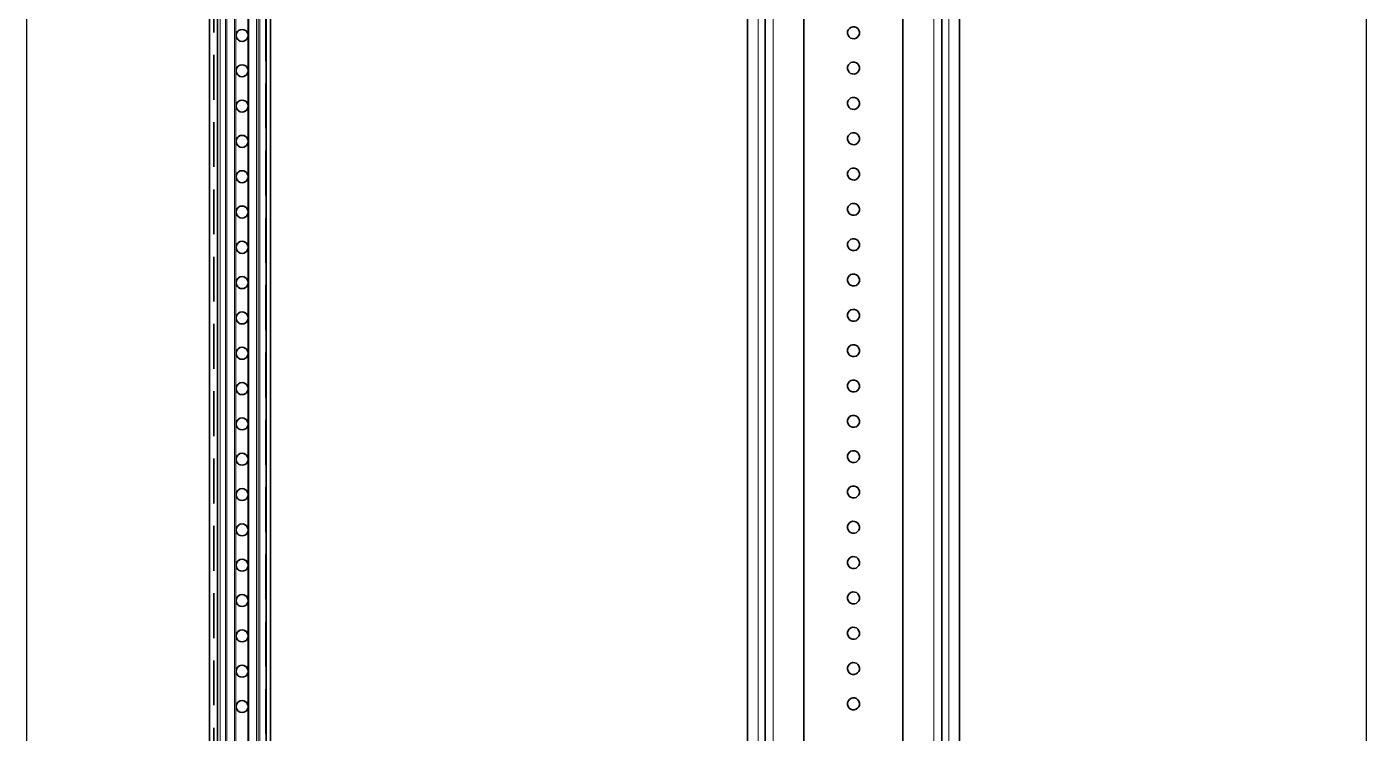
# Model space of a CAD drawing. Extents: x -442948 to -439736, y 420528 to 424220.
# Drawn here: x -442114 to -441356, y 422381 to 422781 of the extents above; entities that cross this region are included whole.
import ezdxf

# ---------------------------------------------------------------- set-up
doc = ezdxf.new("R2010")
doc.units = 0
doc.linetypes.add('DASHEDX2', pattern=[38.1, 25.4, -12.7])
doc.layers.add('GORUNEN', color=7, linetype='Continuous', lineweight=35)
doc.layers.add('TEGET', color=8, linetype='Continuous', lineweight=18)

# ---------------------------------------------------------------- blocks, each defined once
blk = doc.blocks.new('FGGTGTGT')
at = {"layer": 'GORUNEN', "color": 6}
for points in [[(-439366.07, 422626.79), (-439366.07, 420689.79)], [(-439266.07, 422626.79), (-439266.07, 420689.79)], [(-439313.09, 421828.16), (-439313.74, 421827.32), (-439314.62, 421826.72), (-439315.64, 421826.42), (-439316.7, 421826.45), (-439317.7, 421826.81), (-439318.54, 421827.46), (-439319.14, 421828.34), (-439319.44, 421829.36), (-439319.41, 421830.42), (-439319.06, 421831.42)], [(-439319.06, 421831.42), (-439318.41, 421832.26), (-439317.53, 421832.86), (-439316.51, 421833.16), (-439315.44, 421833.13), (-439314.44, 421832.78), (-439313.6, 421832.13), (-439313, 421831.25), (-439312.7, 421830.23), (-439312.73, 421829.16), (-439313.09, 421828.16)], [(-439319.06, 421811.42), (-439318.41, 421812.26), (-439317.53, 421812.86), (-439316.51, 421813.16), (-439315.44, 421813.13), (-439314.44, 421812.78), (-439313.6, 421812.13), (-439313, 421811.25), (-439312.7, 421810.23), (-439312.73, 421809.16), (-439313.09, 421808.16)], [(-439313.09, 421808.16), (-439313.74, 421807.32), (-439314.62, 421806.72), (-439315.64, 421806.42), (-439316.7, 421806.45), (-439317.7, 421806.81), (-439318.54, 421807.46), (-439319.14, 421808.34), (-439319.44, 421809.36), (-439319.41, 421810.42), (-439319.06, 421811.42)], [(-439313.09, 421788.16), (-439313.74, 421787.32), (-439314.62, 421786.72), (-439315.64, 421786.42), (-439316.7, 421786.45), (-439317.7, 421786.81), (-439318.54, 421787.46), (-439319.14, 421788.34), (-439319.44, 421789.36), (-439319.41, 421790.42), (-439319.06, 421791.42)], [(-439319.06, 421791.42), (-439318.41, 421792.26), (-439317.53, 421792.86), (-439316.51, 421793.16), (-439315.44, 421793.13), (-439314.44, 421792.78), (-439313.6, 421792.13), (-439313, 421791.25), (-439312.7, 421790.23), (-439312.73, 421789.16), (-439313.09, 421788.16)], [(-439313.09, 421768.16), (-439313.74, 421767.32), (-439314.62, 421766.72), (-439315.64, 421766.42), (-439316.7, 421766.45), (-439317.7, 421766.81), (-439318.54, 421767.46), (-439319.14, 421768.34), (-439319.44, 421769.36), (-439319.41, 421770.42), (-439319.06, 421771.42)], [(-439319.06, 421771.42), (-439318.41, 421772.26), (-439317.53, 421772.86), (-439316.51, 421773.16), (-439315.44, 421773.13), (-439314.44, 421772.78), (-439313.6, 421772.13), (-439313, 421771.25), (-439312.7, 421770.23), (-439312.73, 421769.16), (-439313.09, 421768.16)], [(-439313.09, 421748.16), (-439313.74, 421747.32), (-439314.62, 421746.72), (-439315.64, 421746.42), (-439316.7, 421746.45), (-439317.7, 421746.81), (-439318.54, 421747.46), (-439319.14, 421748.34), (-439319.44, 421749.36), (-439319.41, 421750.42), (-439319.06, 421751.42)], [(-439319.06, 421751.42), (-439318.41, 421752.26), (-439317.53, 421752.86), (-439316.51, 421753.16), (-439315.44, 421753.13), (-439314.44, 421752.78), (-439313.6, 421752.13), (-439313, 421751.25), (-439312.7, 421750.23), (-439312.73, 421749.16), (-439313.09, 421748.16)], [(-439313.09, 421728.16), (-439313.74, 421727.32), (-439314.62, 421726.72), (-439315.64, 421726.42), (-439316.7, 421726.45), (-439317.7, 421726.81), (-439318.54, 421727.46), (-439319.14, 421728.34), (-439319.44, 421729.36), (-439319.41, 421730.42), (-439319.06, 421731.42)], [(-439319.06, 421731.42), (-439318.41, 421732.26), (-439317.53, 421732.86), (-439316.51, 421733.16), (-439315.44, 421733.13), (-439314.44, 421732.78), (-439313.6, 421732.13), (-439313, 421731.25), (-439312.7, 421730.23), (-439312.73, 421729.16), (-439313.09, 421728.16)], [(-439319.06, 421711.42), (-439318.41, 421712.26), (-439317.53, 421712.86), (-439316.51, 421713.16), (-439315.44, 421713.13), (-439314.44, 421712.78), (-439313.6, 421712.13), (-439313, 421711.25), (-439312.7, 421710.23), (-439312.73, 421709.16), (-439313.09, 421708.16)], [(-439313.09, 421708.16), (-439313.74, 421707.32), (-439314.62, 421706.72), (-439315.64, 421706.42), (-439316.7, 421706.45), (-439317.7, 421706.81), (-439318.54, 421707.46), (-439319.14, 421708.34), (-439319.44, 421709.36), (-439319.41, 421710.42), (-439319.06, 421711.42)], [(-439313.09, 421688.16), (-439313.74, 421687.32), (-439314.62, 421686.72), (-439315.64, 421686.42), (-439316.7, 421686.45), (-439317.7, 421686.81), (-439318.54, 421687.46), (-439319.14, 421688.34), (-439319.44, 421689.36), (-439319.41, 421690.42), (-439319.06, 421691.42)], [(-439319.06, 421691.42), (-439318.41, 421692.26), (-439317.53, 421692.86), (-439316.51, 421693.16), (-439315.44, 421693.13), (-439314.44, 421692.78), (-439313.6, 421692.13), (-439313, 421691.25), (-439312.7, 421690.23), (-439312.73, 421689.16), (-439313.09, 421688.16)], [(-439313.09, 421668.16), (-439313.74, 421667.32), (-439314.62, 421666.72), (-439315.64, 421666.42), (-439316.7, 421666.45), (-439317.7, 421666.81), (-439318.54, 421667.46), (-439319.14, 421668.34), (-439319.44, 421669.36), (-439319.41, 421670.42), (-439319.06, 421671.42)], [(-439319.06, 421671.42), (-439318.41, 421672.26), (-439317.53, 421672.86), (-439316.51, 421673.16), (-439315.44, 421673.13), (-439314.44, 421672.78), (-439313.6, 421672.13), (-439313, 421671.25), (-439312.7, 421670.23), (-439312.73, 421669.16), (-439313.09, 421668.16)], [(-439319.06, 421651.42), (-439318.41, 421652.26), (-439317.53, 421652.86), (-439316.51, 421653.16), (-439315.44, 421653.13), (-439314.44, 421652.78), (-439313.6, 421652.13), (-439313, 421651.25), (-439312.7, 421650.23), (-439312.73, 421649.16), (-439313.09, 421648.16)], [(-439313.09, 421648.16), (-439313.74, 421647.32), (-439314.62, 421646.72), (-439315.64, 421646.42), (-439316.7, 421646.45), (-439317.7, 421646.81), (-439318.54, 421647.46), (-439319.14, 421648.34), (-439319.44, 421649.36), (-439319.41, 421650.42), (-439319.06, 421651.42)], [(-439313.09, 421628.16), (-439313.74, 421627.32), (-439314.62, 421626.72), (-439315.64, 421626.42), (-439316.7, 421626.45), (-439317.7, 421626.81), (-439318.54, 421627.46), (-439319.14, 421628.34), (-439319.44, 421629.36), (-439319.41, 421630.42), (-439319.06, 421631.42)], [(-439319.06, 421631.42), (-439318.41, 421632.26), (-439317.53, 421632.86), (-439316.51, 421633.16), (-439315.44, 421633.13), (-439314.44, 421632.78), (-439313.6, 421632.13), (-439313, 421631.25), (-439312.7, 421630.23), (-439312.73, 421629.16), (-439313.09, 421628.16)], [(-439313.09, 421608.16), (-439313.74, 421607.32), (-439314.62, 421606.72), (-439315.64, 421606.42), (-439316.7, 421606.45), (-439317.7, 421606.81), (-439318.54, 421607.46), (-439319.14, 421608.34), (-439319.44, 421609.36), (-439319.41, 421610.42), (-439319.06, 421611.42)], [(-439319.06, 421611.42), (-439318.41, 421612.26), (-439317.53, 421612.86), (-439316.51, 421613.16), (-439315.44, 421613.13), (-439314.44, 421612.78), (-439313.6, 421612.13), (-439313, 421611.25), (-439312.7, 421610.23), (-439312.73, 421609.16), (-439313.09, 421608.16)], [(-439319.06, 421591.42), (-439318.41, 421592.26), (-439317.53, 421592.86), (-439316.51, 421593.16), (-439315.44, 421593.13), (-439314.44, 421592.78), (-439313.6, 421592.13), (-439313, 421591.25), (-439312.7, 421590.23), (-439312.73, 421589.16), (-439313.09, 421588.16)], [(-439313.09, 421588.16), (-439313.74, 421587.32), (-439314.62, 421586.72), (-439315.64, 421586.42), (-439316.7, 421586.45), (-439317.7, 421586.81), (-439318.54, 421587.46), (-439319.14, 421588.34), (-439319.44, 421589.36), (-439319.41, 421590.42), (-439319.06, 421591.42)], [(-439313.09, 421568.16), (-439313.74, 421567.32), (-439314.62, 421566.72), (-439315.64, 421566.42), (-439316.7, 421566.45), (-439317.7, 421566.81), (-439318.54, 421567.46), (-439319.14, 421568.34), (-439319.44, 421569.36), (-439319.41, 421570.42), (-439319.06, 421571.42)], [(-439319.06, 421571.42), (-439318.41, 421572.26), (-439317.53, 421572.86), (-439316.51, 421573.16), (-439315.44, 421573.13), (-439314.44, 421572.78), (-439313.6, 421572.13), (-439313, 421571.25), (-439312.7, 421570.23), (-439312.73, 421569.16), (-439313.09, 421568.16)], [(-439313.09, 421548.16), (-439313.74, 421547.32), (-439314.62, 421546.72), (-439315.64, 421546.42), (-439316.7, 421546.45), (-439317.7, 421546.81), (-439318.54, 421547.46), (-439319.14, 421548.34), (-439319.44, 421549.36), (-439319.41, 421550.42), (-439319.06, 421551.42)], [(-439319.06, 421551.42), (-439318.41, 421552.26), (-439317.53, 421552.86), (-439316.51, 421553.16), (-439315.44, 421553.13), (-439314.44, 421552.78), (-439313.6, 421552.13), (-439313, 421551.25), (-439312.7, 421550.23), (-439312.73, 421549.16), (-439313.09, 421548.16)], [(-439313.09, 421528.16), (-439313.74, 421527.32), (-439314.62, 421526.72), (-439315.64, 421526.42), (-439316.7, 421526.45), (-439317.7, 421526.81), (-439318.54, 421527.46), (-439319.14, 421528.34), (-439319.44, 421529.36), (-439319.41, 421530.42), (-439319.06, 421531.42)], [(-439319.06, 421531.42), (-439318.41, 421532.26), (-439317.53, 421532.86), (-439316.51, 421533.16), (-439315.44, 421533.13), (-439314.44, 421532.78), (-439313.6, 421532.13), (-439313, 421531.25), (-439312.7, 421530.23), (-439312.73, 421529.16), (-439313.09, 421528.16)], [(-439313.09, 421508.16), (-439313.74, 421507.32), (-439314.62, 421506.72), (-439315.64, 421506.42), (-439316.7, 421506.45), (-439317.7, 421506.81), (-439318.54, 421507.46), (-439319.14, 421508.34), (-439319.44, 421509.36), (-439319.41, 421510.42), (-439319.06, 421511.42)], [(-439319.06, 421511.42), (-439318.41, 421512.26), (-439317.53, 421512.86), (-439316.51, 421513.16), (-439315.44, 421513.13), (-439314.44, 421512.78), (-439313.6, 421512.13), (-439313, 421511.25), (-439312.7, 421510.23), (-439312.73, 421509.16), (-439313.09, 421508.16)], [(-439313.09, 421488.16), (-439313.74, 421487.32), (-439314.62, 421486.72), (-439315.64, 421486.42), (-439316.7, 421486.45), (-439317.7, 421486.81), (-439318.54, 421487.46), (-439319.14, 421488.34), (-439319.44, 421489.36), (-439319.41, 421490.42), (-439319.06, 421491.42)], [(-439319.06, 421491.42), (-439318.41, 421492.26), (-439317.53, 421492.86), (-439316.51, 421493.16), (-439315.44, 421493.13), (-439314.44, 421492.78), (-439313.6, 421492.13), (-439313, 421491.25), (-439312.7, 421490.23), (-439312.73, 421489.16), (-439313.09, 421488.16)], [(-439313.09, 421468.16), (-439313.74, 421467.32), (-439314.62, 421466.72), (-439315.64, 421466.42), (-439316.7, 421466.45), (-439317.7, 421466.81), (-439318.54, 421467.46), (-439319.14, 421468.34), (-439319.44, 421469.36), (-439319.41, 421470.42), (-439319.06, 421471.42)], [(-439319.06, 421471.42), (-439318.41, 421472.26), (-439317.53, 421472.86), (-439316.51, 421473.16), (-439315.44, 421473.13), (-439314.44, 421472.78), (-439313.6, 421472.13), (-439313, 421471.25), (-439312.7, 421470.23), (-439312.73, 421469.16), (-439313.09, 421468.16)], [(-439313.09, 421448.16), (-439313.74, 421447.32), (-439314.62, 421446.72), (-439315.64, 421446.42), (-439316.7, 421446.45), (-439317.7, 421446.81), (-439318.54, 421447.46), (-439319.14, 421448.34), (-439319.44, 421449.36), (-439319.41, 421450.42), (-439319.06, 421451.42)], [(-439319.06, 421451.42), (-439318.41, 421452.26), (-439317.53, 421452.86), (-439316.51, 421453.16), (-439315.44, 421453.13), (-439314.44, 421452.78), (-439313.6, 421452.13), (-439313, 421451.25), (-439312.7, 421450.23), (-439312.73, 421449.16), (-439313.09, 421448.16)]]:
    blk.add_lwpolyline(points, dxfattribs=at)
at = {"layer": 'TEGET', "color": 6}
for points in [[(-439361.57, 422629.79), (-439361.57, 420689.79)], [(-439270.57, 422629.79), (-439270.57, 420689.79)]]:
    blk.add_lwpolyline(points, dxfattribs=at)
blk = doc.blocks.new('RTEEEEW')
at = {"layer": 'GORUNEN', "color": 3}
for points in [[(-441706.17, 423145.81), (-441706.17, 420960.31)], [(-441674.17, 423145.81), (-441674.17, 420960.81)], [(-441618.17, 420960.81), (-441618.17, 423145.81)], [(-441586.17, 420960.31), (-441586.17, 423145.81)]]:
    blk.add_lwpolyline(points, dxfattribs=at)
at = {"layer": 'TEGET', "color": 3}
for points in [[(-441700.17, 420960.81), (-441700.17, 423145.81)], [(-441592.17, 423145.81), (-441592.17, 420960.81)]]:
    blk.add_lwpolyline(points, dxfattribs=at)
blk = doc.blocks.new('RFRF')
at = {"layer": 'GORUNEN', "color": 6}
for points in [[(-436055.46, 422629.79), (-436055.46, 420689.79)], [(-436027.96, 422629.79), (-436027.96, 420689.79)], [(-436055.46, 421833.19), (-436055.46, 421833.15), (-436055.46, 421833.04), (-436055.46, 421832.86), (-436055.46, 421832.61), (-436055.46, 421832.3), (-436055.46, 421831.94), (-436055.46, 421831.53), (-436055.46, 421831.08), (-436055.46, 421830.6), (-436055.46, 421830.1), (-436055.46, 421829.6), (-436055.46, 421829.1), (-436055.46, 421828.62), (-436055.46, 421828.16)], [(-436055.46, 421828.16), (-436055.46, 421827.94), (-436055.46, 421827.73), (-436055.46, 421827.53), (-436055.46, 421827.34), (-436055.46, 421827.17), (-436055.46, 421827.01), (-436055.46, 421826.87), (-436055.46, 421826.74), (-436055.46, 421826.64), (-436055.46, 421826.55), (-436055.46, 421826.48), (-436055.46, 421826.43), (-436055.46, 421826.4), (-436055.46, 421826.39)], [(-436055.46, 421826.39), (-436055.46, 421813.19)], [(-436055.46, 421813.19), (-436055.46, 421813.15), (-436055.46, 421813.04), (-436055.46, 421812.86), (-436055.46, 421812.61), (-436055.46, 421812.3), (-436055.46, 421811.94), (-436055.46, 421811.53), (-436055.46, 421811.08), (-436055.46, 421810.6), (-436055.46, 421810.1), (-436055.46, 421809.6), (-436055.46, 421809.1), (-436055.46, 421808.62), (-436055.46, 421808.16)], [(-436055.46, 421808.16), (-436055.46, 421807.94), (-436055.46, 421807.73), (-436055.46, 421807.53), (-436055.46, 421807.34), (-436055.46, 421807.17), (-436055.46, 421807.01), (-436055.46, 421806.87), (-436055.46, 421806.74), (-436055.46, 421806.64), (-436055.46, 421806.55), (-436055.46, 421806.48), (-436055.46, 421806.43), (-436055.46, 421806.4), (-436055.46, 421806.39)], [(-436055.46, 421806.39), (-436055.46, 421793.19)], [(-436055.46, 421793.19), (-436055.46, 421793.15), (-436055.46, 421793.04), (-436055.46, 421792.86), (-436055.46, 421792.61), (-436055.46, 421792.3), (-436055.46, 421791.94), (-436055.46, 421791.53), (-436055.46, 421791.08), (-436055.46, 421790.6), (-436055.46, 421790.1), (-436055.46, 421789.6), (-436055.46, 421789.1), (-436055.46, 421788.62), (-436055.46, 421788.16)], [(-436055.46, 421788.16), (-436055.46, 421787.94), (-436055.46, 421787.73), (-436055.46, 421787.53), (-436055.46, 421787.34), (-436055.46, 421787.17), (-436055.46, 421787.01), (-436055.46, 421786.87), (-436055.46, 421786.74), (-436055.46, 421786.64), (-436055.46, 421786.55), (-436055.46, 421786.48), (-436055.46, 421786.43), (-436055.46, 421786.4), (-436055.46, 421786.39)], [(-436055.46, 421786.39), (-436055.46, 421773.19)], [(-436055.46, 421773.19), (-436055.46, 421773.15), (-436055.46, 421773.04), (-436055.46, 421772.86), (-436055.46, 421772.61), (-436055.46, 421772.3), (-436055.46, 421771.94), (-436055.46, 421771.53), (-436055.46, 421771.08), (-436055.46, 421770.6), (-436055.46, 421770.1), (-436055.46, 421769.6), (-436055.46, 421769.1), (-436055.46, 421768.62), (-436055.46, 421768.16)], [(-436055.46, 421768.16), (-436055.46, 421767.94), (-436055.46, 421767.73), (-436055.46, 421767.53), (-436055.46, 421767.34), (-436055.46, 421767.17), (-436055.46, 421767.01), (-436055.46, 421766.87), (-436055.46, 421766.74), (-436055.46, 421766.64), (-436055.46, 421766.55), (-436055.46, 421766.48), (-436055.46, 421766.43), (-436055.46, 421766.4), (-436055.46, 421766.39)], [(-436055.46, 421766.39), (-436055.46, 421753.19)], [(-436055.46, 421753.19), (-436055.46, 421753.15), (-436055.46, 421753.04), (-436055.46, 421752.86), (-436055.46, 421752.61), (-436055.46, 421752.3), (-436055.46, 421751.94), (-436055.46, 421751.53), (-436055.46, 421751.08), (-436055.46, 421750.6), (-436055.46, 421750.1), (-436055.46, 421749.6), (-436055.46, 421749.1), (-436055.46, 421748.62), (-436055.46, 421748.16)], [(-436055.46, 421748.16), (-436055.46, 421747.94), (-436055.46, 421747.73), (-436055.46, 421747.53), (-436055.46, 421747.34), (-436055.46, 421747.17), (-436055.46, 421747.01), (-436055.46, 421746.87), (-436055.46, 421746.74), (-436055.46, 421746.64), (-436055.46, 421746.55), (-436055.46, 421746.48), (-436055.46, 421746.43), (-436055.46, 421746.4), (-436055.46, 421746.39)], [(-436055.46, 421746.39), (-436055.46, 421733.19)], [(-436055.46, 421733.19), (-436055.46, 421733.15), (-436055.46, 421733.04), (-436055.46, 421732.86), (-436055.46, 421732.61), (-436055.46, 421732.3), (-436055.46, 421731.94), (-436055.46, 421731.53), (-436055.46, 421731.08), (-436055.46, 421730.6), (-436055.46, 421730.1), (-436055.46, 421729.6), (-436055.46, 421729.1), (-436055.46, 421728.62), (-436055.46, 421728.16)], [(-436055.46, 421728.16), (-436055.46, 421727.94), (-436055.46, 421727.73), (-436055.46, 421727.53), (-436055.46, 421727.34), (-436055.46, 421727.17), (-436055.46, 421727.01), (-436055.46, 421726.87), (-436055.46, 421726.74), (-436055.46, 421726.64), (-436055.46, 421726.55), (-436055.46, 421726.48), (-436055.46, 421726.43), (-436055.46, 421726.4), (-436055.46, 421726.39)], [(-436055.46, 421726.39), (-436055.46, 421713.19)], [(-436055.46, 421713.19), (-436055.46, 421713.15), (-436055.46, 421713.04), (-436055.46, 421712.86), (-436055.46, 421712.61), (-436055.46, 421712.3), (-436055.46, 421711.94), (-436055.46, 421711.53), (-436055.46, 421711.08), (-436055.46, 421710.6), (-436055.46, 421710.1), (-436055.46, 421709.6), (-436055.46, 421709.1), (-436055.46, 421708.62), (-436055.46, 421708.16)], [(-436055.46, 421708.16), (-436055.46, 421707.94), (-436055.46, 421707.73), (-436055.46, 421707.53), (-436055.46, 421707.34), (-436055.46, 421707.17), (-436055.46, 421707.01), (-436055.46, 421706.87), (-436055.46, 421706.74), (-436055.46, 421706.64), (-436055.46, 421706.55), (-436055.46, 421706.48), (-436055.46, 421706.43), (-436055.46, 421706.4), (-436055.46, 421706.39)], [(-436055.46, 421706.39), (-436055.46, 421693.19)], [(-436055.46, 421693.19), (-436055.46, 421693.15), (-436055.46, 421693.04), (-436055.46, 421692.86), (-436055.46, 421692.61), (-436055.46, 421692.3), (-436055.46, 421691.94), (-436055.46, 421691.53), (-436055.46, 421691.08), (-436055.46, 421690.6), (-436055.46, 421690.1), (-436055.46, 421689.6), (-436055.46, 421689.1), (-436055.46, 421688.62), (-436055.46, 421688.16)], [(-436055.46, 421688.16), (-436055.46, 421687.94), (-436055.46, 421687.73), (-436055.46, 421687.53), (-436055.46, 421687.34), (-436055.46, 421687.17), (-436055.46, 421687.01), (-436055.46, 421686.87), (-436055.46, 421686.74), (-436055.46, 421686.64), (-436055.46, 421686.55), (-436055.46, 421686.48), (-436055.46, 421686.43), (-436055.46, 421686.4), (-436055.46, 421686.39)], [(-436055.46, 421686.39), (-436055.46, 421673.19)], [(-436055.46, 421673.19), (-436055.46, 421673.15), (-436055.46, 421673.04), (-436055.46, 421672.86), (-436055.46, 421672.61), (-436055.46, 421672.3), (-436055.46, 421671.94), (-436055.46, 421671.53), (-436055.46, 421671.08), (-436055.46, 421670.6), (-436055.46, 421670.1), (-436055.46, 421669.6), (-436055.46, 421669.1), (-436055.46, 421668.62), (-436055.46, 421668.16)], [(-436055.46, 421668.16), (-436055.46, 421667.94), (-436055.46, 421667.73), (-436055.46, 421667.53), (-436055.46, 421667.34), (-436055.46, 421667.17), (-436055.46, 421667.01), (-436055.46, 421666.87), (-436055.46, 421666.74), (-436055.46, 421666.64), (-436055.46, 421666.55), (-436055.46, 421666.48), (-436055.46, 421666.43), (-436055.46, 421666.4), (-436055.46, 421666.39)], [(-436055.46, 421666.39), (-436055.46, 421653.19)], [(-436055.46, 421653.19), (-436055.46, 421653.15), (-436055.46, 421653.04), (-436055.46, 421652.86), (-436055.46, 421652.61), (-436055.46, 421652.3), (-436055.46, 421651.94), (-436055.46, 421651.53), (-436055.46, 421651.08), (-436055.46, 421650.6), (-436055.46, 421650.1), (-436055.46, 421649.6), (-436055.46, 421649.1), (-436055.46, 421648.62), (-436055.46, 421648.16)], [(-436055.46, 421648.16), (-436055.46, 421647.94), (-436055.46, 421647.73), (-436055.46, 421647.53), (-436055.46, 421647.34), (-436055.46, 421647.17), (-436055.46, 421647.01), (-436055.46, 421646.87), (-436055.46, 421646.74), (-436055.46, 421646.64), (-436055.46, 421646.55), (-436055.46, 421646.48), (-436055.46, 421646.43), (-436055.46, 421646.4), (-436055.46, 421646.39)], [(-436055.46, 421646.39), (-436055.46, 421633.19)], [(-436055.46, 421633.19), (-436055.46, 421633.15), (-436055.46, 421633.04), (-436055.46, 421632.86), (-436055.46, 421632.61), (-436055.46, 421632.3), (-436055.46, 421631.94), (-436055.46, 421631.53), (-436055.46, 421631.08), (-436055.46, 421630.6), (-436055.46, 421630.1), (-436055.46, 421629.6), (-436055.46, 421629.1), (-436055.46, 421628.62), (-436055.46, 421628.16)], [(-436055.46, 421628.16), (-436055.46, 421627.94), (-436055.46, 421627.73), (-436055.46, 421627.53), (-436055.46, 421627.34), (-436055.46, 421627.17), (-436055.46, 421627.01), (-436055.46, 421626.87), (-436055.46, 421626.74), (-436055.46, 421626.64), (-436055.46, 421626.55), (-436055.46, 421626.48), (-436055.46, 421626.43), (-436055.46, 421626.4), (-436055.46, 421626.39)], [(-436055.46, 421626.39), (-436055.46, 421613.19)], [(-436055.46, 421613.19), (-436055.46, 421613.15), (-436055.46, 421613.04), (-436055.46, 421612.86), (-436055.46, 421612.61), (-436055.46, 421612.3), (-436055.46, 421611.94), (-436055.46, 421611.53), (-436055.46, 421611.08), (-436055.46, 421610.6), (-436055.46, 421610.1), (-436055.46, 421609.6), (-436055.46, 421609.1), (-436055.46, 421608.62), (-436055.46, 421608.16)], [(-436055.46, 421608.16), (-436055.46, 421607.94), (-436055.46, 421607.73), (-436055.46, 421607.53), (-436055.46, 421607.34), (-436055.46, 421607.17), (-436055.46, 421607.01), (-436055.46, 421606.87), (-436055.46, 421606.74), (-436055.46, 421606.64), (-436055.46, 421606.55), (-436055.46, 421606.48), (-436055.46, 421606.43), (-436055.46, 421606.4), (-436055.46, 421606.39)], [(-436055.46, 421606.39), (-436055.46, 421593.19)], [(-436055.46, 421593.19), (-436055.46, 421593.15), (-436055.46, 421593.04), (-436055.46, 421592.86), (-436055.46, 421592.61), (-436055.46, 421592.3), (-436055.46, 421591.94), (-436055.46, 421591.53), (-436055.46, 421591.08), (-436055.46, 421590.6), (-436055.46, 421590.1), (-436055.46, 421589.6), (-436055.46, 421589.1), (-436055.46, 421588.62), (-436055.46, 421588.16)], [(-436055.46, 421588.16), (-436055.46, 421587.94), (-436055.46, 421587.73), (-436055.46, 421587.53), (-436055.46, 421587.34), (-436055.46, 421587.17), (-436055.46, 421587.01), (-436055.46, 421586.87), (-436055.46, 421586.74), (-436055.46, 421586.64), (-436055.46, 421586.55), (-436055.46, 421586.48), (-436055.46, 421586.43), (-436055.46, 421586.4), (-436055.46, 421586.39)], [(-436055.46, 421586.39), (-436055.46, 421573.19)], [(-436055.46, 421573.19), (-436055.46, 421573.15), (-436055.46, 421573.04), (-436055.46, 421572.86), (-436055.46, 421572.61), (-436055.46, 421572.3), (-436055.46, 421571.94), (-436055.46, 421571.53), (-436055.46, 421571.08), (-436055.46, 421570.6), (-436055.46, 421570.1), (-436055.46, 421569.6), (-436055.46, 421569.1), (-436055.46, 421568.62), (-436055.46, 421568.16)], [(-436055.46, 421568.16), (-436055.46, 421567.94), (-436055.46, 421567.73), (-436055.46, 421567.53), (-436055.46, 421567.34), (-436055.46, 421567.17), (-436055.46, 421567.01), (-436055.46, 421566.87), (-436055.46, 421566.74), (-436055.46, 421566.64), (-436055.46, 421566.55), (-436055.46, 421566.48), (-436055.46, 421566.43), (-436055.46, 421566.4), (-436055.46, 421566.39)], [(-436055.46, 421566.39), (-436055.46, 421553.19)], [(-436055.46, 421553.19), (-436055.46, 421553.15), (-436055.46, 421553.04), (-436055.46, 421552.86), (-436055.46, 421552.61), (-436055.46, 421552.3), (-436055.46, 421551.94), (-436055.46, 421551.53), (-436055.46, 421551.08), (-436055.46, 421550.6), (-436055.46, 421550.1), (-436055.46, 421549.6), (-436055.46, 421549.1), (-436055.46, 421548.62), (-436055.46, 421548.16)], [(-436055.46, 421548.16), (-436055.46, 421547.94), (-436055.46, 421547.73), (-436055.46, 421547.53), (-436055.46, 421547.34), (-436055.46, 421547.17), (-436055.46, 421547.01), (-436055.46, 421546.87), (-436055.46, 421546.74), (-436055.46, 421546.64), (-436055.46, 421546.55), (-436055.46, 421546.48), (-436055.46, 421546.43), (-436055.46, 421546.4), (-436055.46, 421546.39)], [(-436055.46, 421546.39), (-436055.46, 421533.19)], [(-436055.46, 421533.19), (-436055.46, 421533.15), (-436055.46, 421533.04), (-436055.46, 421532.86), (-436055.46, 421532.61), (-436055.46, 421532.3), (-436055.46, 421531.94), (-436055.46, 421531.53), (-436055.46, 421531.08), (-436055.46, 421530.6), (-436055.46, 421530.1), (-436055.46, 421529.6), (-436055.46, 421529.1), (-436055.46, 421528.62), (-436055.46, 421528.16)], [(-436055.46, 421528.16), (-436055.46, 421527.94), (-436055.46, 421527.73), (-436055.46, 421527.53), (-436055.46, 421527.34), (-436055.46, 421527.17), (-436055.46, 421527.01), (-436055.46, 421526.87), (-436055.46, 421526.74), (-436055.46, 421526.64), (-436055.46, 421526.55), (-436055.46, 421526.48), (-436055.46, 421526.43), (-436055.46, 421526.4), (-436055.46, 421526.39)], [(-436055.46, 421526.39), (-436055.46, 421513.19)], [(-436055.46, 421513.19), (-436055.46, 421513.15), (-436055.46, 421513.04), (-436055.46, 421512.86), (-436055.46, 421512.61), (-436055.46, 421512.3), (-436055.46, 421511.94), (-436055.46, 421511.53), (-436055.46, 421511.08), (-436055.46, 421510.6), (-436055.46, 421510.1), (-436055.46, 421509.6), (-436055.46, 421509.1), (-436055.46, 421508.62), (-436055.46, 421508.16)], [(-436055.46, 421508.16), (-436055.46, 421507.94), (-436055.46, 421507.73), (-436055.46, 421507.53), (-436055.46, 421507.34), (-436055.46, 421507.17), (-436055.46, 421507.01), (-436055.46, 421506.87), (-436055.46, 421506.74), (-436055.46, 421506.64), (-436055.46, 421506.55), (-436055.46, 421506.48), (-436055.46, 421506.43), (-436055.46, 421506.4), (-436055.46, 421506.39)], [(-436055.46, 421506.39), (-436055.46, 421493.19)], [(-436055.46, 421493.19), (-436055.46, 421493.15), (-436055.46, 421493.04), (-436055.46, 421492.86), (-436055.46, 421492.61), (-436055.46, 421492.3), (-436055.46, 421491.94), (-436055.46, 421491.53), (-436055.46, 421491.08), (-436055.46, 421490.6), (-436055.46, 421490.1), (-436055.46, 421489.6), (-436055.46, 421489.1), (-436055.46, 421488.62), (-436055.46, 421488.16)], [(-436055.46, 421488.16), (-436055.46, 421487.94), (-436055.46, 421487.73), (-436055.46, 421487.53), (-436055.46, 421487.34), (-436055.46, 421487.17), (-436055.46, 421487.01), (-436055.46, 421486.87), (-436055.46, 421486.74), (-436055.46, 421486.64), (-436055.46, 421486.55), (-436055.46, 421486.48), (-436055.46, 421486.43), (-436055.46, 421486.4), (-436055.46, 421486.39)], [(-436055.46, 421486.39), (-436055.46, 421473.19)], [(-436055.46, 421473.19), (-436055.46, 421473.15), (-436055.46, 421473.04), (-436055.46, 421472.86), (-436055.46, 421472.61), (-436055.46, 421472.3), (-436055.46, 421471.94), (-436055.46, 421471.53), (-436055.46, 421471.08), (-436055.46, 421470.6), (-436055.46, 421470.1), (-436055.46, 421469.6), (-436055.46, 421469.1), (-436055.46, 421468.62), (-436055.46, 421468.16)], [(-436055.46, 421468.16), (-436055.46, 421467.94), (-436055.46, 421467.73), (-436055.46, 421467.53), (-436055.46, 421467.34), (-436055.46, 421467.17), (-436055.46, 421467.01), (-436055.46, 421466.87), (-436055.46, 421466.74), (-436055.46, 421466.64), (-436055.46, 421466.55), (-436055.46, 421466.48), (-436055.46, 421466.43), (-436055.46, 421466.4), (-436055.46, 421466.39)], [(-436055.46, 421466.39), (-436055.46, 421453.19)], [(-436055.46, 421453.19), (-436055.46, 421453.15), (-436055.46, 421453.04), (-436055.46, 421452.86), (-436055.46, 421452.61), (-436055.46, 421452.3), (-436055.46, 421451.94), (-436055.46, 421451.53), (-436055.46, 421451.08), (-436055.46, 421450.6), (-436055.46, 421450.1), (-436055.46, 421449.6), (-436055.46, 421449.1), (-436055.46, 421448.62), (-436055.46, 421448.16)], [(-436055.46, 421448.16), (-436055.46, 421447.94), (-436055.46, 421447.73), (-436055.46, 421447.53), (-436055.46, 421447.34), (-436055.46, 421447.17), (-436055.46, 421447.01), (-436055.46, 421446.87), (-436055.46, 421446.74), (-436055.46, 421446.64), (-436055.46, 421446.55), (-436055.46, 421446.48), (-436055.46, 421446.43), (-436055.46, 421446.4), (-436055.46, 421446.39)], [(-436055.46, 421446.39), (-436055.46, 421433.19)], [(-436055.46, 421433.19), (-436055.46, 421433.15), (-436055.46, 421433.04), (-436055.46, 421432.86), (-436055.46, 421432.61), (-436055.46, 421432.3), (-436055.46, 421431.94), (-436055.46, 421431.53), (-436055.46, 421431.08), (-436055.46, 421430.6), (-436055.46, 421430.1), (-436055.46, 421429.6), (-436055.46, 421429.1), (-436055.46, 421428.62), (-436055.46, 421428.16)]]:
    blk.add_lwpolyline(points, dxfattribs=at)
at = {"layer": 'TEGET', "color": 6}
for points in [[(-436050.96, 422626.79), (-436050.96, 420689.79)], [(-436050.16, 422626.79), (-436050.16, 420689.79)], [(-436045.77, 422626.79), (-436045.77, 420689.79)], [(-436045.12, 422626.79), (-436045.12, 420689.79)], [(-436038.3, 422626.79), (-436038.3, 420689.79)], [(-436037.66, 422626.79), (-436037.66, 420689.79)], [(-436033.27, 422626.79), (-436033.27, 420689.79)], [(-436032.46, 422626.79), (-436032.46, 420689.79)]]:
    blk.add_lwpolyline(points, dxfattribs=at)
blk = doc.blocks.new('FRAR')
at = {"layer": 'GORUNEN', "color": 3}
for points in [[(-441374.82, 423145.81), (-441374.82, 420960.81)], [(-441340.32, 420665.81), (-441340.32, 423145.81)], [(-441356.32, 422779.21), (-441357.37, 422779.04), (-441358.32, 422778.56), (-441359.07, 422777.8), (-441359.55, 422776.86), (-441359.72, 422775.81)], [(-441359.72, 422775.81), (-441359.55, 422774.75), (-441359.07, 422773.81), (-441358.32, 422773.05), (-441357.37, 422772.57), (-441356.32, 422772.41)], [(-441359.22, 422777.57), (-441358.72, 422778.21), (-441358.09, 422778.71)], [(-441352.92, 422775.81), (-441353.09, 422776.86), (-441353.57, 422777.8), (-441354.32, 422778.56), (-441355.27, 422779.04), (-441356.32, 422779.21)], [(-441356.32, 422772.41), (-441355.27, 422772.57), (-441354.32, 422773.05), (-441353.57, 422773.81), (-441353.09, 422774.75), (-441352.92, 422775.81)], [(-441354.55, 422778.71), (-441353.92, 422778.21), (-441353.42, 422777.57)], [(-441358.09, 422772.9), (-441358.72, 422773.4), (-441359.22, 422774.04)], [(-441353.42, 422774.04), (-441353.92, 422773.4), (-441354.55, 422772.9)], [(-441356.32, 422759.21), (-441357.37, 422759.04), (-441358.32, 422758.56), (-441359.07, 422757.8), (-441359.55, 422756.86), (-441359.72, 422755.81)], [(-441352.92, 422755.81), (-441353.09, 422756.86), (-441353.57, 422757.8), (-441354.32, 422758.56), (-441355.27, 422759.04), (-441356.32, 422759.21)], [(-441359.72, 422755.81), (-441359.55, 422754.75), (-441359.07, 422753.81), (-441358.32, 422753.05), (-441357.37, 422752.57), (-441356.32, 422752.41)], [(-441359.22, 422757.57), (-441358.72, 422758.21), (-441358.09, 422758.71)], [(-441358.09, 422752.9), (-441358.72, 422753.4), (-441359.22, 422754.04)], [(-441356.32, 422752.41), (-441355.27, 422752.57), (-441354.32, 422753.05), (-441353.57, 422753.81), (-441353.09, 422754.75), (-441352.92, 422755.81)], [(-441354.55, 422758.71), (-441353.92, 422758.21), (-441353.42, 422757.57)], [(-441353.42, 422754.04), (-441353.92, 422753.4), (-441354.55, 422752.9)], [(-441356.32, 422739.21), (-441357.37, 422739.04), (-441358.32, 422738.56), (-441359.07, 422737.8), (-441359.55, 422736.86), (-441359.72, 422735.81)], [(-441359.22, 422737.57), (-441358.72, 422738.21), (-441358.09, 422738.71)], [(-441352.92, 422735.81), (-441353.09, 422736.86), (-441353.57, 422737.8), (-441354.32, 422738.56), (-441355.27, 422739.04), (-441356.32, 422739.21)], [(-441354.55, 422738.71), (-441353.92, 422738.21), (-441353.42, 422737.57)], [(-441359.72, 422735.81), (-441359.55, 422734.75), (-441359.07, 422733.81), (-441358.32, 422733.05), (-441357.37, 422732.57), (-441356.32, 422732.41)], [(-441358.09, 422732.9), (-441358.72, 422733.4), (-441359.22, 422734.04)], [(-441356.32, 422732.41), (-441355.27, 422732.57), (-441354.32, 422733.05), (-441353.57, 422733.81), (-441353.09, 422734.75), (-441352.92, 422735.81)], [(-441353.42, 422734.04), (-441353.92, 422733.4), (-441354.55, 422732.9)], [(-441356.32, 422719.21), (-441357.37, 422719.04), (-441358.32, 422718.56), (-441359.07, 422717.8), (-441359.55, 422716.86), (-441359.72, 422715.81)], [(-441359.72, 422715.81), (-441359.55, 422714.75), (-441359.07, 422713.81), (-441358.32, 422713.05), (-441357.37, 422712.57), (-441356.32, 422712.41)], [(-441359.22, 422717.57), (-441358.72, 422718.21), (-441358.09, 422718.71)], [(-441358.09, 422712.9), (-441358.72, 422713.4), (-441359.22, 422714.04)], [(-441352.92, 422715.81), (-441353.09, 422716.86), (-441353.57, 422717.8), (-441354.32, 422718.56), (-441355.27, 422719.04), (-441356.32, 422719.21)], [(-441356.32, 422712.41), (-441355.27, 422712.57), (-441354.32, 422713.05), (-441353.57, 422713.81), (-441353.09, 422714.75), (-441352.92, 422715.81)], [(-441354.55, 422718.71), (-441353.92, 422718.21), (-441353.42, 422717.57)], [(-441353.42, 422714.04), (-441353.92, 422713.4), (-441354.55, 422712.9)], [(-441356.32, 422699.21), (-441357.37, 422699.04), (-441358.32, 422698.56), (-441359.07, 422697.8), (-441359.55, 422696.86), (-441359.72, 422695.81)], [(-441359.22, 422697.57), (-441358.72, 422698.21), (-441358.09, 422698.71)], [(-441352.92, 422695.81), (-441353.09, 422696.86), (-441353.57, 422697.8), (-441354.32, 422698.56), (-441355.27, 422699.04), (-441356.32, 422699.21)], [(-441354.55, 422698.71), (-441353.92, 422698.21), (-441353.42, 422697.57)], [(-441359.72, 422695.81), (-441359.55, 422694.75), (-441359.07, 422693.81), (-441358.32, 422693.05), (-441357.37, 422692.57), (-441356.32, 422692.41)], [(-441358.09, 422692.9), (-441358.72, 422693.4), (-441359.22, 422694.04)], [(-441356.32, 422692.41), (-441355.27, 422692.57), (-441354.32, 422693.05), (-441353.57, 422693.81), (-441353.09, 422694.75), (-441352.92, 422695.81)], [(-441353.42, 422694.04), (-441353.92, 422693.4), (-441354.55, 422692.9)], [(-441356.32, 422679.21), (-441357.37, 422679.04), (-441358.32, 422678.56), (-441359.07, 422677.8), (-441359.55, 422676.86), (-441359.72, 422675.81)], [(-441359.72, 422675.81), (-441359.55, 422674.75), (-441359.07, 422673.81), (-441358.32, 422673.05), (-441357.37, 422672.57), (-441356.32, 422672.41)], [(-441359.22, 422677.57), (-441358.72, 422678.21), (-441358.09, 422678.71)], [(-441352.92, 422675.81), (-441353.09, 422676.86), (-441353.57, 422677.8), (-441354.32, 422678.56), (-441355.27, 422679.04), (-441356.32, 422679.21)], [(-441356.32, 422672.41), (-441355.27, 422672.57), (-441354.32, 422673.05), (-441353.57, 422673.81), (-441353.09, 422674.75), (-441352.92, 422675.81)], [(-441354.55, 422678.71), (-441353.92, 422678.21), (-441353.42, 422677.57)], [(-441358.09, 422672.9), (-441358.72, 422673.4), (-441359.22, 422674.04)], [(-441353.42, 422674.04), (-441353.92, 422673.4), (-441354.55, 422672.9)], [(-441356.32, 422659.21), (-441357.37, 422659.04), (-441358.32, 422658.56), (-441359.07, 422657.8), (-441359.55, 422656.86), (-441359.72, 422655.81)], [(-441359.72, 422655.81), (-441359.55, 422654.75), (-441359.07, 422653.81), (-441358.32, 422653.05), (-441357.37, 422652.57), (-441356.32, 422652.41)], [(-441359.22, 422657.57), (-441358.72, 422658.21), (-441358.09, 422658.71)], [(-441358.09, 422652.9), (-441358.72, 422653.4), (-441359.22, 422654.04)], [(-441352.92, 422655.81), (-441353.09, 422656.86), (-441353.57, 422657.8), (-441354.32, 422658.56), (-441355.27, 422659.04), (-441356.32, 422659.21)], [(-441356.32, 422652.41), (-441355.27, 422652.57), (-441354.32, 422653.05), (-441353.57, 422653.81), (-441353.09, 422654.75), (-441352.92, 422655.81)], [(-441354.55, 422658.71), (-441353.92, 422658.21), (-441353.42, 422657.57)], [(-441353.42, 422654.04), (-441353.92, 422653.4), (-441354.55, 422652.9)], [(-441356.32, 422639.21), (-441357.37, 422639.04), (-441358.32, 422638.56), (-441359.07, 422637.8), (-441359.55, 422636.86), (-441359.72, 422635.81)], [(-441359.22, 422637.57), (-441358.72, 422638.21), (-441358.09, 422638.71)], [(-441352.92, 422635.81), (-441353.09, 422636.86), (-441353.57, 422637.8), (-441354.32, 422638.56), (-441355.27, 422639.04), (-441356.32, 422639.21)], [(-441354.55, 422638.71), (-441353.92, 422638.21), (-441353.42, 422637.57)], [(-441359.72, 422635.81), (-441359.55, 422634.75), (-441359.07, 422633.81), (-441358.32, 422633.05), (-441357.37, 422632.57), (-441356.32, 422632.41)], [(-441358.09, 422632.9), (-441358.72, 422633.4), (-441359.22, 422634.04)], [(-441356.32, 422632.41), (-441355.27, 422632.57), (-441354.32, 422633.05), (-441353.57, 422633.81), (-441353.09, 422634.75), (-441352.92, 422635.81)], [(-441353.42, 422634.04), (-441353.92, 422633.4), (-441354.55, 422632.9)], [(-441356.32, 422619.21), (-441357.37, 422619.04), (-441358.32, 422618.56), (-441359.07, 422617.8), (-441359.55, 422616.86), (-441359.72, 422615.81)], [(-441359.72, 422615.81), (-441359.55, 422614.75), (-441359.07, 422613.81), (-441358.32, 422613.05), (-441357.37, 422612.57), (-441356.32, 422612.41)], [(-441359.22, 422617.57), (-441358.72, 422618.21), (-441358.09, 422618.71)], [(-441352.92, 422615.81), (-441353.09, 422616.86), (-441353.57, 422617.8), (-441354.32, 422618.56), (-441355.27, 422619.04), (-441356.32, 422619.21)], [(-441356.32, 422612.41), (-441355.27, 422612.57), (-441354.32, 422613.05), (-441353.57, 422613.81), (-441353.09, 422614.75), (-441352.92, 422615.81)], [(-441354.55, 422618.71), (-441353.92, 422618.21), (-441353.42, 422617.57)], [(-441358.09, 422612.9), (-441358.72, 422613.4), (-441359.22, 422614.04)], [(-441353.42, 422614.04), (-441353.92, 422613.4), (-441354.55, 422612.9)], [(-441356.32, 422599.21), (-441357.37, 422599.04), (-441358.32, 422598.56), (-441359.07, 422597.8), (-441359.55, 422596.86), (-441359.72, 422595.81)], [(-441359.72, 422595.81), (-441359.55, 422594.75), (-441359.07, 422593.81), (-441358.32, 422593.05), (-441357.37, 422592.57), (-441356.32, 422592.41)], [(-441359.22, 422597.57), (-441358.72, 422598.21), (-441358.09, 422598.71)], [(-441358.09, 422592.9), (-441358.72, 422593.4), (-441359.22, 422594.04)], [(-441352.92, 422595.81), (-441353.09, 422596.86), (-441353.57, 422597.8), (-441354.32, 422598.56), (-441355.27, 422599.04), (-441356.32, 422599.21)], [(-441356.32, 422592.41), (-441355.27, 422592.57), (-441354.32, 422593.05), (-441353.57, 422593.81), (-441353.09, 422594.75), (-441352.92, 422595.81)], [(-441354.55, 422598.71), (-441353.92, 422598.21), (-441353.42, 422597.57)], [(-441353.42, 422594.04), (-441353.92, 422593.4), (-441354.55, 422592.9)], [(-441356.32, 422579.21), (-441357.37, 422579.04), (-441358.32, 422578.56), (-441359.07, 422577.8), (-441359.55, 422576.86), (-441359.72, 422575.81)], [(-441359.22, 422577.57), (-441358.72, 422578.21), (-441358.09, 422578.71)], [(-441352.92, 422575.81), (-441353.09, 422576.86), (-441353.57, 422577.8), (-441354.32, 422578.56), (-441355.27, 422579.04), (-441356.32, 422579.21)], [(-441354.55, 422578.71), (-441353.92, 422578.21), (-441353.42, 422577.57)], [(-441359.72, 422575.81), (-441359.55, 422574.75), (-441359.07, 422573.81), (-441358.32, 422573.05), (-441357.37, 422572.57), (-441356.32, 422572.41)], [(-441358.09, 422572.9), (-441358.72, 422573.4), (-441359.22, 422574.04)], [(-441356.32, 422572.41), (-441355.27, 422572.57), (-441354.32, 422573.05), (-441353.57, 422573.81), (-441353.09, 422574.75), (-441352.92, 422575.81)], [(-441353.42, 422574.04), (-441353.92, 422573.4), (-441354.55, 422572.9)], [(-441356.32, 422559.21), (-441357.37, 422559.04), (-441358.32, 422558.56), (-441359.07, 422557.8), (-441359.55, 422556.86), (-441359.72, 422555.81)], [(-441359.72, 422555.81), (-441359.55, 422554.75), (-441359.07, 422553.81), (-441358.32, 422553.05), (-441357.37, 422552.57), (-441356.32, 422552.41)], [(-441359.22, 422557.57), (-441358.72, 422558.21), (-441358.09, 422558.71)], [(-441352.92, 422555.81), (-441353.09, 422556.86), (-441353.57, 422557.8), (-441354.32, 422558.56), (-441355.27, 422559.04), (-441356.32, 422559.21)], [(-441356.32, 422552.41), (-441355.27, 422552.57), (-441354.32, 422553.05), (-441353.57, 422553.81), (-441353.09, 422554.75), (-441352.92, 422555.81)], [(-441354.55, 422558.71), (-441353.92, 422558.21), (-441353.42, 422557.57)], [(-441358.09, 422552.9), (-441358.72, 422553.4), (-441359.22, 422554.04)], [(-441353.42, 422554.04), (-441353.92, 422553.4), (-441354.55, 422552.9)], [(-441356.32, 422539.21), (-441357.37, 422539.04), (-441358.32, 422538.56), (-441359.07, 422537.8), (-441359.55, 422536.86), (-441359.72, 422535.81)], [(-441352.92, 422535.81), (-441353.09, 422536.86), (-441353.57, 422537.8), (-441354.32, 422538.56), (-441355.27, 422539.04), (-441356.32, 422539.21)], [(-441359.72, 422535.81), (-441359.55, 422534.75), (-441359.07, 422533.81), (-441358.32, 422533.05), (-441357.37, 422532.57), (-441356.32, 422532.41)], [(-441359.22, 422537.57), (-441358.72, 422538.21), (-441358.09, 422538.71)], [(-441358.09, 422532.9), (-441358.72, 422533.4), (-441359.22, 422534.04)], [(-441356.32, 422532.41), (-441355.27, 422532.57), (-441354.32, 422533.05), (-441353.57, 422533.81), (-441353.09, 422534.75), (-441352.92, 422535.81)], [(-441354.55, 422538.71), (-441353.92, 422538.21), (-441353.42, 422537.57)], [(-441353.42, 422534.04), (-441353.92, 422533.4), (-441354.55, 422532.9)], [(-441356.32, 422519.21), (-441357.37, 422519.04), (-441358.32, 422518.56), (-441359.07, 422517.8), (-441359.55, 422516.86), (-441359.72, 422515.81)], [(-441359.22, 422517.57), (-441358.72, 422518.21), (-441358.09, 422518.71)], [(-441352.92, 422515.81), (-441353.09, 422516.86), (-441353.57, 422517.8), (-441354.32, 422518.56), (-441355.27, 422519.04), (-441356.32, 422519.21)], [(-441354.55, 422518.71), (-441353.92, 422518.21), (-441353.42, 422517.57)], [(-441359.72, 422515.81), (-441359.55, 422514.75), (-441359.07, 422513.81), (-441358.32, 422513.05), (-441357.37, 422512.57), (-441356.32, 422512.41)], [(-441358.09, 422512.9), (-441358.72, 422513.4), (-441359.22, 422514.04)], [(-441356.32, 422512.41), (-441355.27, 422512.57), (-441354.32, 422513.05), (-441353.57, 422513.81), (-441353.09, 422514.75), (-441352.92, 422515.81)], [(-441353.42, 422514.04), (-441353.92, 422513.4), (-441354.55, 422512.9)], [(-441356.32, 422499.21), (-441357.37, 422499.04), (-441358.32, 422498.56), (-441359.07, 422497.8), (-441359.55, 422496.86), (-441359.72, 422495.81)], [(-441359.72, 422495.81), (-441359.55, 422494.75), (-441359.07, 422493.81), (-441358.32, 422493.05), (-441357.37, 422492.57), (-441356.32, 422492.41)], [(-441359.22, 422497.57), (-441358.72, 422498.21), (-441358.09, 422498.71)], [(-441358.09, 422492.9), (-441358.72, 422493.4), (-441359.22, 422494.04)], [(-441352.92, 422495.81), (-441353.09, 422496.86), (-441353.57, 422497.8), (-441354.32, 422498.56), (-441355.27, 422499.04), (-441356.32, 422499.21)], [(-441356.32, 422492.41), (-441355.27, 422492.57), (-441354.32, 422493.05), (-441353.57, 422493.81), (-441353.09, 422494.75), (-441352.92, 422495.81)], [(-441354.55, 422498.71), (-441353.92, 422498.21), (-441353.42, 422497.57)], [(-441353.42, 422494.04), (-441353.92, 422493.4), (-441354.55, 422492.9)], [(-441356.32, 422479.21), (-441357.37, 422479.04), (-441358.32, 422478.56), (-441359.07, 422477.8), (-441359.55, 422476.86), (-441359.72, 422475.81)], [(-441359.22, 422477.57), (-441358.72, 422478.21), (-441358.09, 422478.71)], [(-441352.92, 422475.81), (-441353.09, 422476.86), (-441353.57, 422477.8), (-441354.32, 422478.56), (-441355.27, 422479.04), (-441356.32, 422479.21)], [(-441354.55, 422478.71), (-441353.92, 422478.21), (-441353.42, 422477.57)], [(-441359.72, 422475.81), (-441359.55, 422474.75), (-441359.07, 422473.81), (-441358.32, 422473.05), (-441357.37, 422472.57), (-441356.32, 422472.41)], [(-441358.09, 422472.9), (-441358.72, 422473.4), (-441359.22, 422474.04)], [(-441356.32, 422472.41), (-441355.27, 422472.57), (-441354.32, 422473.05), (-441353.57, 422473.81), (-441353.09, 422474.75), (-441352.92, 422475.81)], [(-441353.42, 422474.04), (-441353.92, 422473.4), (-441354.55, 422472.9)], [(-441356.32, 422459.21), (-441357.37, 422459.04), (-441358.32, 422458.56), (-441359.07, 422457.8), (-441359.55, 422456.86), (-441359.72, 422455.81)], [(-441359.72, 422455.81), (-441359.55, 422454.75), (-441359.07, 422453.81), (-441358.32, 422453.05), (-441357.37, 422452.57), (-441356.32, 422452.41)], [(-441359.22, 422457.57), (-441358.72, 422458.21), (-441358.09, 422458.71)], [(-441352.92, 422455.81), (-441353.09, 422456.86), (-441353.57, 422457.8), (-441354.32, 422458.56), (-441355.27, 422459.04), (-441356.32, 422459.21)], [(-441356.32, 422452.41), (-441355.27, 422452.57), (-441354.32, 422453.05), (-441353.57, 422453.81), (-441353.09, 422454.75), (-441352.92, 422455.81)], [(-441354.55, 422458.71), (-441353.92, 422458.21), (-441353.42, 422457.57)], [(-441358.09, 422452.9), (-441358.72, 422453.4), (-441359.22, 422454.04)], [(-441353.42, 422454.04), (-441353.92, 422453.4), (-441354.55, 422452.9)], [(-441356.32, 422439.21), (-441357.37, 422439.04), (-441358.32, 422438.56), (-441359.07, 422437.8), (-441359.55, 422436.86), (-441359.72, 422435.81)], [(-441359.72, 422435.81), (-441359.55, 422434.75), (-441359.07, 422433.81), (-441358.32, 422433.05), (-441357.37, 422432.57), (-441356.32, 422432.41)], [(-441359.22, 422437.57), (-441358.72, 422438.21), (-441358.09, 422438.71)], [(-441358.09, 422432.9), (-441358.72, 422433.4), (-441359.22, 422434.04)], [(-441352.92, 422435.81), (-441353.09, 422436.86), (-441353.57, 422437.8), (-441354.32, 422438.56), (-441355.27, 422439.04), (-441356.32, 422439.21)], [(-441356.32, 422432.41), (-441355.27, 422432.57), (-441354.32, 422433.05), (-441353.57, 422433.81), (-441353.09, 422434.75), (-441352.92, 422435.81)], [(-441354.55, 422438.71), (-441353.92, 422438.21), (-441353.42, 422437.57)], [(-441353.42, 422434.04), (-441353.92, 422433.4), (-441354.55, 422432.9)], [(-441356.32, 422419.21), (-441357.37, 422419.04), (-441358.32, 422418.56), (-441359.07, 422417.8), (-441359.55, 422416.86), (-441359.72, 422415.81)], [(-441359.22, 422417.57), (-441358.72, 422418.21), (-441358.09, 422418.71)], [(-441352.92, 422415.81), (-441353.09, 422416.86), (-441353.57, 422417.8), (-441354.32, 422418.56), (-441355.27, 422419.04), (-441356.32, 422419.21)], [(-441354.55, 422418.71), (-441353.92, 422418.21), (-441353.42, 422417.57)], [(-441359.72, 422415.81), (-441359.55, 422414.75), (-441359.07, 422413.81), (-441358.32, 422413.05), (-441357.37, 422412.57), (-441356.32, 422412.41)], [(-441358.09, 422412.9), (-441358.72, 422413.4), (-441359.22, 422414.04)], [(-441356.32, 422412.41), (-441355.27, 422412.57), (-441354.32, 422413.05), (-441353.57, 422413.81), (-441353.09, 422414.75), (-441352.92, 422415.81)], [(-441353.42, 422414.04), (-441353.92, 422413.4), (-441354.55, 422412.9)], [(-441356.32, 422399.21), (-441357.37, 422399.04), (-441358.32, 422398.56), (-441359.07, 422397.8), (-441359.55, 422396.86), (-441359.72, 422395.81)], [(-441359.72, 422395.81), (-441359.55, 422394.75), (-441359.07, 422393.81), (-441358.32, 422393.05), (-441357.37, 422392.57), (-441356.32, 422392.41)], [(-441359.22, 422397.57), (-441358.72, 422398.21), (-441358.09, 422398.71)], [(-441352.92, 422395.81), (-441353.09, 422396.86), (-441353.57, 422397.8), (-441354.32, 422398.56), (-441355.27, 422399.04), (-441356.32, 422399.21)], [(-441356.32, 422392.41), (-441355.27, 422392.57), (-441354.32, 422393.05), (-441353.57, 422393.81), (-441353.09, 422394.75), (-441352.92, 422395.81)], [(-441354.55, 422398.71), (-441353.92, 422398.21), (-441353.42, 422397.57)], [(-441358.09, 422392.9), (-441358.72, 422393.4), (-441359.22, 422394.04)], [(-441353.42, 422394.04), (-441353.92, 422393.4), (-441354.55, 422392.9)]]:
    blk.add_lwpolyline(points, dxfattribs=at)
at = {"layer": 'GORUNEN', "color": 3, "linetype": 'DASHEDX2'}
for points in [[(-441372.32, 423145.81), (-441372.32, 420960.81)], [(-441342.82, 420665.81), (-441342.82, 423145.81)]]:
    blk.add_lwpolyline(points, dxfattribs=at)
at = {"layer": 'TEGET', "color": 3}
for points in [[(-441368.82, 420960.31), (-441368.82, 423145.81)], [(-441346.32, 423145.81), (-441346.32, 420665.81)]]:
    blk.add_lwpolyline(points, dxfattribs=at)

msp = doc.modelspace()

# ---------------------------------------------------------------- linework, layer by layer
msp.add_lwpolyline([(-442113.95, 424094.38), (-441356.04, 424094.38), (-441356.04, 420528.11), (-442113.95, 420528.11)], close=True)

# ---------------------------------------------------------------- block references
for name, p in [('RFRF', (-5950.63, 947.51)), ('FGGTGTGT', (-2330.1, 947.51)), ('FRAR', (-635.78, 0)), ('RTEEEEW', (0, 0))]:
    msp.add_blockref(name, p)

doc.saveas('drawing.dxf')
